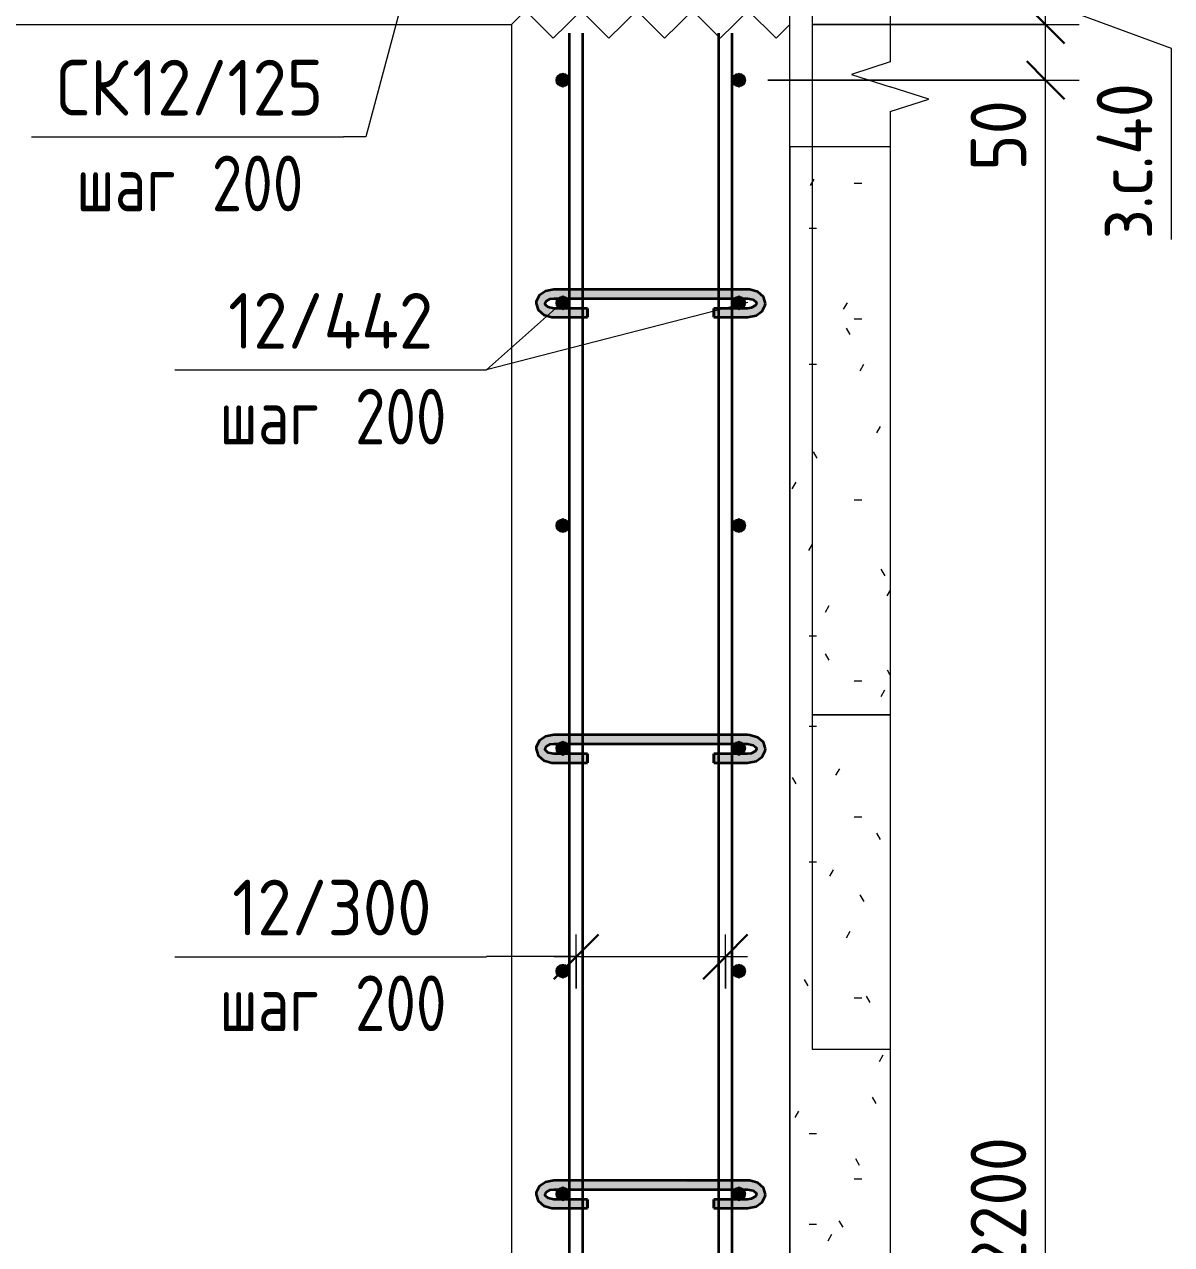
# Model space of a CAD drawing. Header units: millimetres. Extents: x 2384 to 38512, y -3571 to 48684.
# Drawn here: x 29122 to 30152, y -1366 to -270 of the extents above; entities that cross this region are included whole.
import ezdxf

# ---------------------------------------------------------------- set-up
doc = ezdxf.new("R2010")
doc.units = ezdxf.units.MM
for name, color, linetype, lineweight in [('AA_Dim', 7, 'Continuous', 9), ('AA_Dim-20', 7, 'Continuous', 9), ('AA_Oformlenie', 7, 'Continuous', 9), ('AA_Vinoska', 7, 'Continuous', 9), ('AF_Element', 7, 'Continuous', 20), ('AF_Element_Грунт', 253, 'Continuous', 20), ('AF_Perekritie_Опалубка', 253, 'Continuous', 20), ('AF_Stena_Опалубка', 253, 'Continuous', 20), ('KR_Armatura', 7, 'Continuous', 20), ('KR_Armatura_Tonkie', 7, 'Continuous', 20), ('KR_Fundament', 7, 'Continuous', 20)]:
    doc.layers.add(name, color=color, linetype=linetype, lineweight=lineweight)
doc.styles.add('ISOCPEUR_1', font='isocpeur.ttf', dxfattribs={"width": 0.9, "height": 50})
doc.styles.add('ISOCPEUR_2', font='isocpeur.ttf', dxfattribs={"width": 0.8, "height": 50})
doc.dimstyles.new('00_Точн_3_знака__прозр_', dxfattribs={"dimscale": 304.8, "dimtxt": 49.799059, "dimasz": 0.111549, "dimexe": 0.098425, "dimexo": 0.065617, "dimgap": 0.006562, "dimtad": 1, "dimdec": 3, "dimrnd": 0.001, "dimdsep": 46, "dimtxsty": 'ISOCPEUR_1', "dimblk1": 'OBLIQUE', "dimblk2": 'OBLIQUE', "dimsah": 1, "dimcen": 0.09, "dimdle": 0.098425, "dimazin": 0, "dimtfac": 1, "dimtdec": 4, "dimtix": 1, "dimtmove": 1, "dimatfit": 3, "dimfxl": 1, "dimtvp": 1, "dimtolj": 1, "dimtzin": 0, "dimlwd": 18, "dimlwe": 18, "dimarcsym": 2})
doc.dimstyles.new('00_Точн_3_знака__прозр__1', dxfattribs={"dimscale": 304.8, "dimtxt": 49.799059, "dimasz": 0.111549, "dimexe": 0.098425, "dimexo": 0.065617, "dimgap": 0.006562, "dimtad": 1, "dimdec": 3, "dimrnd": 0.001, "dimdsep": 46, "dimtxsty": 'ISOCPEUR_1', "dimblk1": 'OBLIQUE', "dimblk2": 'OBLIQUE', "dimsah": 1, "dimcen": 0.09, "dimdle": 0.098425, "dimazin": 0, "dimtfac": 1, "dimtdec": 4, "dimtix": 1, "dimtmove": 0, "dimatfit": 3, "dimfxl": 1, "dimtvp": 1, "dimtolj": 1, "dimtzin": 0, "dimlwd": 18, "dimlwe": 18, "dimarcsym": 2})
doc.dimstyles.new('10_Раскладка_арматуры_с_засечками', dxfattribs={"dimscale": 304.8, "dimtxt": 0.18, "dimasz": 0.131234, "dimexe": 0.065617, "dimexo": 0, "dimgap": 0, "dimtad": 1, "dimdec": 3, "dimrnd": 0.001, "dimdsep": 46, "dimtxsty": 'ISOCPEUR_2', "dimblk1": 'OBLIQUE', "dimblk2": 'OBLIQUE', "dimsah": 1, "dimcen": 0.09, "dimdle": 0.065617, "dimazin": 0, "dimtfac": 1, "dimtdec": 4, "dimtix": 1, "dimtmove": 0, "dimatfit": 3, "dimfxl": 1, "dimtvp": 1, "dimtolj": 1, "dimtzin": 0, "dimlwd": 18, "dimlwe": 18, "dimarcsym": 2})

# ---------------------------------------------------------------- blocks, each defined once
blk = doc.blocks.new('Школа429_0_КР_РД_ВходнаяГруппа3_rvt-3-Сечение 4')
at = {"layer": 'AF_Perekritie_Опалубка', "color": 114}
for p, q in [((-3670.1, -70), (-3740.1, -70)), ((-3740.1, -70), (-3740.1, -270)), ((-3740.1, -270), (-3670.1, -270))]:
    blk.add_line(p, q, dxfattribs=at)
at = {"layer": 'AF_Stena_Опалубка', "color": 152}
for p, q in [((-3740.1, -270), (-3740.1, -890)), ((-3670.1, -270), (-3740.1, -270)), ((-3740.1, -890), (-3670.1, -890))]:
    blk.add_line(p, q, dxfattribs=at)
at = {"layer": 'KR_Fundament', "color": 34}
for p, q in [((-3670.1, -890), (-3740.1, -890)), ((-3740.1, -890), (-3740.1, -1190)), ((-3740.1, -1190), (-3670.1, -1190))]:
    blk.add_line(p, q, dxfattribs=at)
blk = doc.blocks.new('грунт2 - грунт1-3847967-Сечение 4')
at = {"layer": 'AF_Element', "lineweight": 9}
h = blk.add_hatch(dxfattribs=at)
h.set_pattern_fill('FP_6', color=256, style=0, pattern_type=2)
h.set_pattern_definition([(0, (-6140.194, -250), (162.56, 40.64), [6.706, -115.214, 6.706, -115.214, -650.24]), (0, (-6140.194, -250), (162.56, 40.64), [-243.84, 6.706, -237.134, 6.706, -115.214, -284.48]), (0, (-6140.194, -250), (162.56, 40.64), [-609.6, 6.706, -74.574, 6.706, -196.494]), (120, (-6079.234, -229.68), (-116.47527, 120.4611), [6.706, -115.214, 6.706, -115.214, -650.24]), (120, (-6079.234, -229.68), (-116.47527, 120.4611), [-243.84, 6.706, -237.134, 6.706, -115.214, -284.48]), (120, (-6079.234, -229.68), (-116.47527, 120.4611), [-609.6, 6.706, -74.574, 6.706, -196.494]), (240, (-6058.914, -148.4), (-46.08473, -161.1011), [6.706, -115.214, 6.706, -115.214, -650.24]), (240, (-6058.914, -148.4), (-46.08473, -161.1011), [-243.84, 6.706, -237.134, 6.706, -115.214, -284.48]), (240, (-6058.914, -148.4), (-46.08473, -161.1011), [-609.6, 6.706, -74.574, 6.706, -196.494])])
h.paths.add_polyline_path([(-4191.5, -3090), (-4191.5, -3073.9), (-4169.5, -3073.9), (-4169.5, -3090), (-4158.2, -3055.3), (-4147, -3090), (-3670.1, -3090), (-3670.1, -2190.7), (-3686.1, -2190.7), (-3686.1, -2168.7), (-3670.1, -2168.7), (-3704.7, -2157.4), (-3670.1, -2146.2), (-3670.1, -379.8), (-3760.1, -379.8), (-3760.1, -2970), (-5510.1, -2970), (-5510.1, -3090), (-5190.3, -3090), (-5190.3, -3073.9), (-5168.3, -3073.9), (-5168.3, -3090), (-5157.1, -3055.3), (-5145.8, -3090), (-4391.8, -3090)])
at = {"layer": 'AF_Element'}
for p, q in [((-3670.1, -379.8), (-3760.1, -379.8)), ((-3760.1, -379.8), (-3760.1, -2970))]:
    blk.add_line(p, q, dxfattribs=at)
blk = doc.blocks.new('261_Шпилька массив _НесАрм_РабПлоск_ - 8 А240-3923484-Сечение 4')
at = {"layer": 'KR_Armatura_Tonkie', "lineweight": 35}
for points in [[(-3972.1, -533), (-3972.1, -526.2), (-3976.1, -525.4), (-3979, -523.3), (-3980, -520.6), (-3979.3, -518.6), (-3972.1, -515.9), (-3972.1, -509.2), (-3978.3, -510.1), (-3983.4, -512.5), (-3986.8, -516.2), (-3988.1, -520.5), (-3986.8, -524.8), (-3984.5, -528.4), (-3979.6, -531.5), (-3974.6, -532.5)], [(-3909.3, -509.2), (-3798.1, -509.2), (-3798.1, -508), (-3972.1, -508.1), (-3972.1, -509.2), (-3943.8, -509.2)], [(-3798.1, -516), (-3798.1, -509.2), (-3972.1, -509.2), (-3972.1, -516), (-3805.9, -516)], [(-3798.1, -533), (-3791.9, -532), (-3788.7, -530.3), (-3786.1, -528.1), (-3783.3, -524.8), (-3782.1, -520.5), (-3783.3, -516.2), (-3786.7, -512.5), (-3792.2, -510), (-3798.1, -509.2), (-3798.1, -516), (-3791.9, -517.4), (-3790.5, -519.2), (-3790.1, -520.5), (-3791.1, -523.3), (-3794.1, -525.4), (-3798.1, -526.2), (-3798.1, -532.8)], [(-3958.1, -526.2), (-3941.8, -526.2), (-3941.8, -525), (-3972.1, -525.1), (-3972.1, -526.2), (-3961, -526.2)], [(-3805.9, -526.2), (-3798.1, -526.2), (-3798.1, -525), (-3828.4, -525.1), (-3828.4, -526.2), (-3812.1, -526.2)], [(-3946.1, -533), (-3941.8, -532.8), (-3941.8, -526.2), (-3972.1, -526.2), (-3972.1, -533), (-3958.1, -533)], [(-3805.9, -533), (-3798.1, -532.8), (-3798.1, -526.2), (-3828.4, -526.2), (-3828.4, -533), (-3812.1, -533)], [(-3972.1, -933), (-3972.1, -926.2), (-3976.1, -925.4), (-3979, -923.3), (-3980, -920.6), (-3979.3, -918.6), (-3972.1, -915.9), (-3972.1, -909.2), (-3978.3, -910.1), (-3983.4, -912.5), (-3986.8, -916.2), (-3988.1, -920.5), (-3986.8, -924.8), (-3984.5, -928.4), (-3979.6, -931.5), (-3974.6, -932.5)], [(-3909.3, -909.2), (-3798.1, -909.2), (-3798.1, -908), (-3972.1, -908.1), (-3972.1, -909.2), (-3943.8, -909.2)], [(-3798.1, -916), (-3798.1, -909.2), (-3972.1, -909.2), (-3972.1, -916), (-3805.9, -916)], [(-3798.1, -933), (-3791.5, -931.8), (-3788.7, -930.3), (-3786.1, -928.1), (-3783.3, -924.8), (-3782.1, -920.5), (-3783.3, -916.2), (-3786.7, -912.5), (-3792.2, -910), (-3798.1, -909.2), (-3798.1, -916), (-3791.9, -917.4), (-3790.6, -919), (-3790.1, -920.5), (-3791.1, -923.3), (-3794.1, -925.4), (-3798.1, -926.2), (-3798.1, -932.8)], [(-3958.1, -926.2), (-3941.8, -926.2), (-3941.8, -925), (-3972.1, -925.1), (-3972.1, -926.2), (-3961, -926.2)], [(-3943.8, -933), (-3941.8, -932.8), (-3941.8, -926.2), (-3972.1, -926.2), (-3972.1, -933), (-3946.1, -933)], [(-3805.9, -926.2), (-3798.1, -926.2), (-3798.1, -925), (-3828.4, -925.1), (-3828.4, -926.2), (-3812.1, -926.2)], [(-3812.1, -933), (-3798.1, -932.8), (-3798.1, -926.2), (-3828.4, -926.2), (-3828.4, -933), (-3824.1, -933)], [(-3972.1, -1333), (-3972.1, -1326.2), (-3976.1, -1325.4), (-3979, -1323.3), (-3980, -1320.6), (-3979.3, -1318.6), (-3972.1, -1315.9), (-3972.1, -1309.2), (-3978.3, -1310.1), (-3983.4, -1312.5), (-3986.8, -1316.2), (-3988.1, -1320.5), (-3986.8, -1324.8), (-3984.5, -1328.4), (-3979.6, -1331.5), (-3974.6, -1332.5)], [(-3909.3, -1309.2), (-3798.1, -1309.2), (-3798.1, -1308), (-3972.1, -1308.1), (-3972.1, -1309.2), (-3943.8, -1309.2)], [(-3909.3, -1316), (-3798.1, -1315.9), (-3798.1, -1309.2), (-3972.1, -1309.3), (-3972.1, -1316), (-3943.8, -1316)], [(-3798.1, -1333), (-3791.9, -1332), (-3788.7, -1330.3), (-3786.1, -1328.1), (-3783.2, -1324.4), (-3782.1, -1320.5), (-3783.3, -1316.2), (-3786.7, -1312.5), (-3792.2, -1310), (-3798.1, -1309.3), (-3798.1, -1316), (-3791.9, -1317.4), (-3790.5, -1319.2), (-3790.1, -1320.5), (-3791.1, -1323.3), (-3794.1, -1325.4), (-3798.1, -1326.2), (-3798.1, -1332.8)], [(-3958.1, -1326.2), (-3941.8, -1326.2), (-3941.8, -1325), (-3972.1, -1325.1), (-3972.1, -1326.2), (-3968.3, -1326.2)], [(-3805.9, -1326.2), (-3798.1, -1326.2), (-3798.1, -1325), (-3828.4, -1325.1), (-3828.4, -1326.2), (-3812.1, -1326.2)], [(-3972.1, -1333), (-3941.8, -1332.8), (-3941.8, -1326.2), (-3972.1, -1326.2), (-3972.1, -1332.8)], [(-3805.9, -1333), (-3798.1, -1332.8), (-3798.1, -1326.2), (-3828.4, -1326.2), (-3828.4, -1333), (-3812.1, -1333)]]:
    blk.add_hatch(color=256, dxfattribs=at).paths.add_polyline_path(points)
h = blk.add_hatch(color=256, dxfattribs=at)
h.paths.add_polyline_path([(-3972.1, -526.2), (-3972.1, -525), (-3977.9, -523.6), (-3979.3, -522.5), (-3979, -523.3), (-3976.1, -525.4), (-3975.4, -525.5)])
h.paths.add_polyline_path([(-3986.8, -516.2), (-3983.4, -512.5), (-3978.2, -510), (-3972.1, -509.2), (-3972.1, -508), (-3979.6, -509.5), (-3984.5, -512.6)])
h = blk.add_hatch(color=256, dxfattribs=at)
h.paths.add_polyline_path([(-3798.1, -526.2), (-3794.1, -525.4), (-3791.1, -523.3), (-3790.8, -522.2), (-3791.9, -523.5), (-3798.1, -525.1), (-3798.1, -525.5)])
h.paths.add_polyline_path([(-3783.3, -516.2), (-3786.1, -512.8), (-3789.4, -510.2), (-3792, -509), (-3798.1, -508.1), (-3798.1, -509.2), (-3791.9, -510), (-3786.7, -512.5)])
h = blk.add_hatch(color=256, dxfattribs=at)
h.paths.add_polyline_path([(-3972.1, -926.2), (-3972.1, -925), (-3978.2, -923.3), (-3979.3, -922.5), (-3979, -923.3), (-3976.1, -925.4), (-3975.4, -925.5)])
h.paths.add_polyline_path([(-3986.8, -916.2), (-3983.4, -912.5), (-3977.7, -910), (-3972.1, -909.2), (-3972.1, -908), (-3979.6, -909.5), (-3984.5, -912.6)])
h = blk.add_hatch(color=256, dxfattribs=at)
h.paths.add_polyline_path([(-3798.1, -926.2), (-3794.1, -925.4), (-3791.1, -923.3), (-3790.8, -922.2), (-3791.9, -923.5), (-3798.1, -925.1), (-3798.1, -925.5)])
h.paths.add_polyline_path([(-3783.3, -916.2), (-3786.1, -912.8), (-3789.4, -910.2), (-3792, -909), (-3798.1, -908.1), (-3798.1, -909.2), (-3791.9, -910), (-3786.7, -912.5)])
h = blk.add_hatch(color=256, dxfattribs=at)
h.paths.add_polyline_path([(-3972.1, -1326.2), (-3972.1, -1325), (-3977.9, -1323.6), (-3979.3, -1322.5), (-3979, -1323.3), (-3976.1, -1325.4), (-3975.4, -1325.5)])
h.paths.add_polyline_path([(-3986.8, -1316.2), (-3983.4, -1312.5), (-3978.2, -1310), (-3972.1, -1309.2), (-3972.1, -1308), (-3979.6, -1309.5), (-3984.5, -1312.6)])
h = blk.add_hatch(color=256, dxfattribs=at)
h.paths.add_polyline_path([(-3798.1, -1326.2), (-3794.1, -1325.4), (-3791.1, -1323.3), (-3790.8, -1322.2), (-3791.9, -1323.5), (-3798.1, -1325.1), (-3798.1, -1325.5)])
h.paths.add_polyline_path([(-3783.3, -1316.2), (-3786.1, -1312.8), (-3789.4, -1310.2), (-3792, -1309), (-3798.1, -1308.1), (-3798.1, -1309.2), (-3791.9, -1310), (-3786.7, -1312.5)])
for p, q in [((-3958.1, -508), (-3972.1, -508)), ((-3946.1, -508), (-3958.1, -508)), ((-3824.1, -508), (-3946.1, -508)), ((-3812.1, -508), (-3824.1, -508)), ((-3798.1, -508), (-3812.1, -508)), ((-3972.1, -516), (-3958.1, -516)), ((-3958.1, -525), (-3972.1, -525)), ((-3958.1, -516), (-3946.1, -516)), ((-3946.1, -525), (-3958.1, -525)), ((-3946.1, -516), (-3824.1, -516)), ((-3941.8, -525), (-3946.1, -525)), ((-3941.8, -525), (-3941.8, -526.2)), ((-3941.8, -531.8), (-3941.8, -525.1)), ((-3824.1, -525), (-3828.4, -525)), ((-3828.4, -526.2), (-3828.4, -525)), ((-3828.4, -525.1), (-3828.4, -531.8)), ((-3824.1, -516), (-3812.1, -516)), ((-3812.1, -525), (-3824.1, -525)), ((-3812.1, -516), (-3798.1, -516)), ((-3798.1, -525), (-3812.1, -525)), ((-3972.1, -533), (-3958.1, -533)), ((-3958.1, -533), (-3946.1, -533)), ((-3946.1, -533), (-3941.8, -533)), ((-3941.8, -526.2), (-3941.8, -533)), ((-3941.8, -532.8), (-3941.8, -531.8)), ((-3828.4, -533), (-3828.4, -526.2)), ((-3828.4, -531.8), (-3828.4, -532.8)), ((-3828.4, -533), (-3824.1, -533)), ((-3824.1, -533), (-3812.1, -533)), ((-3812.1, -533), (-3798.1, -533)), ((-3958.1, -908), (-3972.1, -908)), ((-3946.1, -908), (-3958.1, -908)), ((-3824.1, -908), (-3946.1, -908)), ((-3812.1, -908), (-3824.1, -908)), ((-3798.1, -908), (-3812.1, -908)), ((-3972.1, -916), (-3958.1, -916)), ((-3958.1, -916), (-3946.1, -916)), ((-3946.1, -916), (-3824.1, -916)), ((-3824.1, -916), (-3812.1, -916)), ((-3812.1, -916), (-3798.1, -916)), ((-3958.1, -925), (-3972.1, -925)), ((-3946.1, -925), (-3958.1, -925)), ((-3941.8, -925), (-3946.1, -925)), ((-3941.8, -925), (-3941.8, -926.2)), ((-3941.8, -931.8), (-3941.8, -925.1)), ((-3941.8, -926.2), (-3941.8, -933)), ((-3824.1, -925), (-3828.4, -925)), ((-3828.4, -926.2), (-3828.4, -925)), ((-3828.4, -925.1), (-3828.4, -931.7)), ((-3828.4, -933), (-3828.4, -926.2)), ((-3812.1, -925), (-3824.1, -925)), ((-3798.1, -925), (-3812.1, -925)), ((-3972.1, -933), (-3958.1, -933)), ((-3958.1, -933), (-3946.1, -933)), ((-3946.1, -933), (-3941.8, -933)), ((-3941.8, -932.8), (-3941.8, -931.8)), ((-3828.4, -931.8), (-3828.4, -932.8)), ((-3828.4, -933), (-3824.1, -933)), ((-3824.1, -933), (-3812.1, -933)), ((-3812.1, -933), (-3798.1, -933)), ((-3958.1, -1308), (-3972.1, -1308)), ((-3946.1, -1308), (-3958.1, -1308)), ((-3824.1, -1308), (-3946.1, -1308)), ((-3812.1, -1308), (-3824.1, -1308)), ((-3798.1, -1308), (-3812.1, -1308)), ((-3972.1, -1316), (-3958.1, -1316)), ((-3958.1, -1325), (-3972.1, -1325)), ((-3958.1, -1316), (-3946.1, -1316)), ((-3946.1, -1325), (-3958.1, -1325)), ((-3946.1, -1316), (-3824.1, -1316)), ((-3941.8, -1325), (-3946.1, -1325)), ((-3941.8, -1325), (-3941.8, -1326.2)), ((-3941.8, -1331.8), (-3941.8, -1325.1)), ((-3824.1, -1325), (-3828.4, -1325)), ((-3828.4, -1326.2), (-3828.4, -1325)), ((-3828.4, -1325.1), (-3828.4, -1331.8)), ((-3824.1, -1316), (-3812.1, -1316)), ((-3812.1, -1325), (-3824.1, -1325)), ((-3812.1, -1316), (-3798.1, -1316)), ((-3798.1, -1325), (-3812.1, -1325)), ((-3972.1, -1333), (-3958.1, -1333)), ((-3958.1, -1333), (-3946.1, -1333)), ((-3946.1, -1333), (-3941.8, -1333)), ((-3941.8, -1326.2), (-3941.8, -1333)), ((-3941.8, -1332.8), (-3941.8, -1331.8)), ((-3828.4, -1333), (-3828.4, -1326.2)), ((-3828.4, -1331.8), (-3828.4, -1332.8)), ((-3828.4, -1333), (-3824.1, -1333)), ((-3824.1, -1333), (-3812.1, -1333)), ((-3812.1, -1333), (-3798.1, -1333))]:
    blk.add_line(p, q, dxfattribs=at)
at = {"layer": 'KR_Armatura_Tonkie', "lineweight": 35, "flags": 128}
for points in [[(-3972.1, -508), (-3979.6, -509.5), (-3985.3, -513.4), (-3987.9, -518.9), (-3988.1, -520.5)], [(-3782.1, -520.5), (-3783.9, -514.6), (-3788.9, -510.2), (-3796.2, -508.1), (-3798.1, -508)], [(-3988.1, -520.5), (-3986.2, -526.4), (-3981.2, -530.8), (-3973.9, -532.9), (-3972.1, -533)], [(-3980.1, -520.5), (-3979.1, -518.5), (-3975.3, -516.4), (-3972.1, -516)], [(-3972.1, -525), (-3977.1, -523.9), (-3979.7, -521.7), (-3980.1, -520.5)], [(-3798.1, -516), (-3793, -517.1), (-3790.4, -519.3), (-3790.1, -520.5)], [(-3798.1, -533), (-3790.5, -531.5), (-3784.9, -527.6), (-3782.2, -522.1), (-3782.1, -520.5)], [(-3790.1, -520.5), (-3791, -522.5), (-3794.8, -524.5), (-3798.1, -525)], [(-3972.1, -908), (-3979.6, -909.5), (-3985.3, -913.4), (-3987.9, -918.9), (-3988.1, -920.5)], [(-3782.1, -920.5), (-3783.9, -914.6), (-3788.9, -910.2), (-3796.2, -908.1), (-3798.1, -908)], [(-3980.1, -920.5), (-3979.1, -918.5), (-3975.3, -916.4), (-3972.1, -916)], [(-3798.1, -916), (-3793, -917.1), (-3790.4, -919.3), (-3790.1, -920.5)], [(-3988.1, -920.5), (-3986.2, -926.4), (-3981.2, -930.8), (-3973.9, -932.9), (-3972.1, -933)], [(-3972.1, -925), (-3977.1, -923.9), (-3979.7, -921.7), (-3980.1, -920.5)], [(-3798.1, -933), (-3790.5, -931.5), (-3784.9, -927.6), (-3782.2, -922.1), (-3782.1, -920.5)], [(-3790.1, -920.5), (-3791, -922.5), (-3794.8, -924.5), (-3798.1, -925)], [(-3972.1, -1308), (-3979.6, -1309.5), (-3985.3, -1313.4), (-3987.9, -1318.9), (-3988.1, -1320.5)], [(-3782.1, -1320.5), (-3783.9, -1314.6), (-3788.9, -1310.2), (-3796.2, -1308.1), (-3798.1, -1308)], [(-3988.1, -1320.5), (-3986.2, -1326.4), (-3981.2, -1330.8), (-3973.9, -1332.9), (-3972.1, -1333)], [(-3980.1, -1320.5), (-3979.1, -1318.5), (-3975.3, -1316.4), (-3972.1, -1316)], [(-3972.1, -1325), (-3977.1, -1323.9), (-3979.7, -1321.7), (-3980.1, -1320.5)], [(-3798.1, -1316), (-3793, -1317.1), (-3790.4, -1319.3), (-3790.1, -1320.5)], [(-3798.1, -1333), (-3790.5, -1331.5), (-3784.9, -1327.6), (-3782.2, -1322.1), (-3782.1, -1320.5)], [(-3790.1, -1320.5), (-3791, -1322.5), (-3794.8, -1324.5), (-3798.1, -1325)]]:
    blk.add_lwpolyline(points, dxfattribs=at)
blk = doc.blocks.new('011_Прямоугольник обрыва _ЭлУзла_ - 011_Прямоугольник обрыва _ЭлУзла_-3911178-Сечение 4')
at = {"layer": 'AA_Oformlenie'}
for p, q in [((-3670.1, 595.2), (-3670.1, -303.6)), ((-3670.1, -348.1), (-3670.1, -2146.2))]:
    blk.add_line(p, q, dxfattribs=at)
blk = doc.blocks.new('Последовательность узлов - 3мм масшт20 маскировка-904226-Сечение 4')
at = {"layer": 'AA_Oformlenie'}
for p, q in [((-4010.1, -2570), (-3997.6, -2557.5)), ((-3972.6, -2582.5), (-3997.6, -2557.5)), ((-3960.1, -2570), (-3947.6, -2557.5)), ((-3922.6, -2582.5), (-3947.6, -2557.5)), ((-3910.1, -2570), (-3897.6, -2557.5)), ((-3872.6, -2582.5), (-3897.6, -2557.5)), ((-3860.1, -2570), (-3847.6, -2557.5)), ((-3822.6, -2582.5), (-3847.6, -2557.5)), ((-3810.1, -2570), (-3797.6, -2557.5)), ((-3772.6, -2582.5), (-3797.6, -2557.5)), ((-3960.1, -2570), (-3972.6, -2582.5)), ((-3910.1, -2570), (-3922.6, -2582.5)), ((-3860.1, -2570), (-3872.6, -2582.5)), ((-3810.1, -2570), (-3822.6, -2582.5)), ((-3760.1, -2570), (-3772.6, -2582.5))]:
    blk.add_line(p, q, dxfattribs=at)
blk = doc.blocks.new('DIMBLOCK175-Сечение 4')
at = {"layer": 'AA_Dim-20', "lineweight": 30}
for p, q in [((30038.8, -320), (30021.8, -303)), ((30038.8, -320), (30055.8, -337)), ((30038.8, -2520), (30021.8, -2503)), ((30038.8, -2520), (30055.8, -2537))]:
    blk.add_line(p, q, dxfattribs=at)
at = {"layer": 'AA_Dim-20', "lineweight": 18}
for p, q in [((29789.2, -320), (30068.8, -320)), ((30038.8, -320), (29789.2, -320)), ((30038.8, -2520), (30038.8, -320)), ((29789.2, -2520), (30068.8, -2520)), ((30038.8, -2520), (29789.2, -2520))]:
    blk.add_line(p, q, dxfattribs=at)
at = {"layer": 'AA_Dim-20', "color": 0, "lineweight": 18, "insert": (29971.4, -1585.2), "char_height": 50, "width": 396.477, "attachment_point": 1, "rotation": 90, "line_spacing_factor": 1.149209, "style": 'ISOCPEUR_1'}
blk.add_mtext('200х11=2200', dxfattribs=at)
blk = doc.blocks.new('_Oblique')
at = {"color": 0, "linetype": 'ByBlock', "lineweight": -2}
blk.add_line((-0.5, -0.5), (0.5, 0.5), dxfattribs=at)
blk = doc.blocks.new('DIMBLOCK176-Сечение 4')
at = {"layer": 'AA_Dim-20', "lineweight": 30}
for p, q in [((30038.8, -270), (30021.8, -253)), ((30038.8, -270), (30055.8, -287)), ((30038.8, -320), (30021.8, -303)), ((30038.8, -320), (30055.8, -337))]:
    blk.add_line(p, q, dxfattribs=at)
at = {"layer": 'AA_Dim-20', "lineweight": 18}
for p, q in [((29839.2, -270), (30068.8, -270)), ((30038.8, -270), (29839.2, -270)), ((30038.8, -320), (30038.8, -270)), ((30038.8, -318.3), (30038.8, -295)), ((29789.2, -320), (30068.8, -320)), ((30038.8, -320), (29789.2, -320)), ((30038.8, -401.5), (30038.8, -318.3))]:
    blk.add_line(p, q, dxfattribs=at)
at = {"layer": 'AA_Dim-20', "color": 0, "lineweight": 18, "insert": (29971.4, -401.5), "char_height": 50, "width": 75.848, "attachment_point": 1, "rotation": 90, "line_spacing_factor": 1.149209, "style": 'ISOCPEUR_1'}
blk.add_mtext('50', dxfattribs=at)
blk = doc.blocks.new('DIMBLOCK177-Сечение 4')
at = {"layer": 'AA_Dim-20', "lineweight": 30}
for p, q in [((30038.8, -230), (30021.8, -213)), ((30038.8, -230), (30055.8, -247)), ((30038.8, -270), (30021.8, -253)), ((30038.8, -270), (30055.8, -287))]:
    blk.add_line(p, q, dxfattribs=at)
at = {"layer": 'AA_Dim-20', "lineweight": 18}
for p, q in [((29535.2, -230), (30068.8, -230)), ((30038.8, -230), (29535.2, -230)), ((30038.8, -270), (30038.8, -230)), ((30151.9, -291.7), (30038.8, -250)), ((29839.2, -270), (30068.8, -270)), ((30038.8, -270), (29839.2, -270)), ((30151.9, -463), (30151.9, -291.7))]:
    blk.add_line(p, q, dxfattribs=at)
at = {"layer": 'AA_Dim-20', "color": 0, "lineweight": 18, "insert": (30084.6, -463), "char_height": 50, "width": 181.575, "attachment_point": 1, "rotation": 90, "line_spacing_factor": 1.149209, "style": 'ISOCPEUR_1'}
blk.add_mtext('з.с.40', dxfattribs=at)
blk = doc.blocks.new('DIMBLOCK189-Сечение 4')
at = {"layer": 'AA_Dim-20', "lineweight": 30}
for p, q in [((29617.2, -1107.2), (29637.2, -1087.2)), ((29751.2, -1107.2), (29771.2, -1087.2)), ((29617.2, -1107.2), (29597.2, -1127.2)), ((29751.2, -1107.2), (29731.2, -1127.2))]:
    blk.add_line(p, q, dxfattribs=at)
at = {"layer": 'AA_Dim-20', "lineweight": 18}
for p, q in [((29617.2, -1135.5), (29617.2, -1087.2)), ((29751.2, -1135.5), (29751.2, -1087.2)), ((29771.2, -1107.2), (29597.2, -1107.2)), ((29617.2, -1107.2), (29617.2, -1135.5)), ((29751.2, -1107.2), (29751.2, -1135.5))]:
    blk.add_line(p, q, dxfattribs=at)
blk = doc.blocks.new('042_М_Арматуры - Диам длина поз _ Комментарий-2260297-Сечение 4')
at = {"layer": 'AA_Vinoska'}
blk.add_line((-4332.8, -2194), (-4052.8, -2194), dxfattribs=at)

msp = doc.modelspace()

# ---------------------------------------------------------------- hatches: boundary and pattern name
at = {"layer": 'KR_Armatura'}
h = msp.add_hatch(color=256, dxfattribs=at)
edge = h.paths.add_edge_path()
edge.add_arc((29605.1945, -320), 6, 0, 360)
for points in [[(29605.1945, -326), (29610.3907, -323), (29610.3907, -317), (29605.1945, -314), (29599.9984, -317), (29599.9984, -323)], [(29763.1945, -326), (29768.3907, -323), (29768.3907, -317), (29763.1945, -314), (29757.9984, -317), (29757.9984, -323)], [(29605.1945, -526), (29610.3907, -523), (29610.3907, -517), (29605.1945, -514), (29599.9984, -517), (29599.9984, -523), (29601.4568, -523.842)], [(29763.1945, -526), (29768.3907, -523), (29768.3907, -517), (29763.1945, -514), (29757.9984, -517), (29757.9984, -523)], [(29605.1945, -726), (29610.3907, -723), (29610.3907, -717), (29605.1945, -714), (29599.9984, -717), (29599.9984, -723)], [(29763.1945, -726), (29768.3907, -723), (29768.3907, -717), (29763.1945, -714), (29757.9984, -717), (29757.9984, -723)], [(29605.1945, -926), (29610.3907, -923), (29610.3907, -917), (29605.1945, -914), (29599.9984, -917), (29599.9984, -923)], [(29763.1945, -926), (29768.3907, -923), (29768.3907, -917), (29763.1945, -914), (29757.9984, -917), (29757.9984, -923)], [(29605.1945, -1126), (29610.3907, -1123), (29610.3907, -1117), (29605.1945, -1114), (29599.9984, -1117), (29599.9984, -1123)], [(29763.1945, -1126), (29768.3907, -1123), (29768.3907, -1117), (29763.1945, -1114), (29757.9984, -1117), (29757.9984, -1123)], [(29605.1945, -1326), (29610.3907, -1323), (29610.3907, -1317), (29605.1945, -1314), (29599.9984, -1317), (29599.9984, -1323), (29602.4032, -1324.3885)], [(29763.1945, -1326), (29768.3907, -1323), (29768.3907, -1317), (29763.1945, -1314), (29757.9984, -1317), (29757.9984, -1323), (29760.4032, -1324.3885)]]:
    msp.add_hatch(color=256, dxfattribs=at).paths.add_polyline_path(points)
h = msp.add_hatch(color=256, dxfattribs=at)
edge = h.paths.add_edge_path()
edge.add_arc((29763.1945, -320), 6, 0, 360)
h = msp.add_hatch(color=256, dxfattribs=at)
edge = h.paths.add_edge_path()
edge.add_arc((29605.1945, -520), 6, 0, 360)
h = msp.add_hatch(color=256, dxfattribs=at)
edge = h.paths.add_edge_path()
edge.add_arc((29763.1945, -520), 6, 0, 360)
h = msp.add_hatch(color=256, dxfattribs=at)
edge = h.paths.add_edge_path()
edge.add_arc((29605.1945, -720), 6, 0, 360)
h = msp.add_hatch(color=256, dxfattribs=at)
edge = h.paths.add_edge_path()
edge.add_arc((29763.1945, -720), 6, 0, 360)
h = msp.add_hatch(color=256, dxfattribs=at)
edge = h.paths.add_edge_path()
edge.add_arc((29605.1945, -920), 6, 0, 360)
h = msp.add_hatch(color=256, dxfattribs=at)
edge = h.paths.add_edge_path()
edge.add_arc((29763.1945, -920), 6, 0, 360)
h = msp.add_hatch(color=256, dxfattribs=at)
edge = h.paths.add_edge_path()
edge.add_arc((29605.1945, -1120), 6, 0, 360)
h = msp.add_hatch(color=256, dxfattribs=at)
edge = h.paths.add_edge_path()
edge.add_arc((29763.1945, -1120), 6, 0, 360)
h = msp.add_hatch(color=256, dxfattribs=at)
edge = h.paths.add_edge_path()
edge.add_arc((29605.1945, -1320), 6, 0, 360)
h = msp.add_hatch(color=256, dxfattribs=at)
edge = h.paths.add_edge_path()
edge.add_arc((29763.1945, -1320), 6, 0, 360)

# ---------------------------------------------------------------- linework, layer by layer
at = {"layer": 'AA_Vinoska'}
for p, q in [((29472.1381, -206.7841), (29428.2815, -370.8814)), ((29899.1945, -303.6068), (29864.5345, -314.8686)), ((29864.5345, -314.8686), (29899.1945, -326.1303)), ((29933.8355, -337.1303), (29899.1945, -326.1303)), ((29899.1945, -348.1303), (29933.8355, -337.1303)), ((29428.2815, -370.8814), (29408.2327, -370.8814)), ((29771.3777, -519.7384), (29536.7755, -580.2605)), ((29601.3393, -522.6204), (29536.7755, -580.2605)), ((29617.8641, -1107.0276), (29536.7755, -1107.0276))]:
    msp.add_line(p, q, dxfattribs=at)
at = {"layer": 'AF_Perekritie_Опалубка'}
for p, q in [((29809.1945, -270), (29809.1945, -70)), ((28259.1948, -270), (29559.1945, -270))]:
    msp.add_line(p, q, dxfattribs=at)
at = {"layer": 'AF_Stena_Опалубка'}
for p, q in [((29559.1945, -270), (29559.1945, -2570)), ((29809.1945, -2570), (29809.1945, -270))]:
    msp.add_line(p, q, dxfattribs=at)
at = {"layer": 'KR_Armatura'}
for p, q in [((29605.1945, -314), (29599.9984, -317)), ((29599.9984, -317), (29599.9984, -323)), ((29610.3907, -317), (29605.1945, -314)), ((29610.3907, -323), (29610.3907, -317)), ((29763.1945, -314), (29757.9984, -317)), ((29757.9984, -317), (29757.9984, -323)), ((29768.3907, -317), (29763.1945, -314)), ((29768.3907, -323), (29768.3907, -317)), ((29599.9984, -323), (29605.1945, -326)), ((29605.1945, -326), (29610.3907, -323)), ((29757.9984, -323), (29763.1945, -326)), ((29763.1945, -326), (29768.3907, -323)), ((29605.1945, -514), (29599.9984, -517)), ((29610.3907, -517), (29605.1945, -514)), ((29763.1945, -514), (29757.9984, -517)), ((29768.3907, -517), (29763.1945, -514)), ((29599.9984, -517), (29599.9984, -523)), ((29599.9984, -523), (29601.4568, -523.842)), ((29601.4568, -523.842), (29605.1945, -526)), ((29605.1945, -526), (29610.3907, -523)), ((29610.3907, -523), (29610.3907, -517)), ((29757.9984, -517), (29757.9984, -523)), ((29757.9984, -523), (29763.1945, -526)), ((29763.1945, -526), (29768.3907, -523)), ((29768.3907, -523), (29768.3907, -517)), ((29605.1945, -714), (29599.9984, -717)), ((29599.9984, -717), (29599.9984, -723)), ((29599.9984, -723), (29605.1945, -726)), ((29610.3907, -717), (29605.1945, -714)), ((29605.1945, -726), (29610.3907, -723)), ((29610.3907, -723), (29610.3907, -717)), ((29763.1945, -714), (29757.9984, -717)), ((29757.9984, -717), (29757.9984, -723)), ((29757.9984, -723), (29763.1945, -726)), ((29768.3907, -717), (29763.1945, -714)), ((29763.1945, -726), (29768.3907, -723)), ((29768.3907, -723), (29768.3907, -717)), ((29605.1945, -914), (29599.9984, -917)), ((29599.9984, -917), (29599.9984, -923)), ((29610.3907, -917), (29605.1945, -914)), ((29610.3907, -923), (29610.3907, -917)), ((29763.1945, -914), (29757.9984, -917)), ((29757.9984, -917), (29757.9984, -923)), ((29768.3907, -917), (29763.1945, -914)), ((29768.3907, -923), (29768.3907, -917)), ((29599.9984, -923), (29605.1945, -926)), ((29605.1945, -926), (29610.3907, -923)), ((29757.9984, -923), (29763.1945, -926)), ((29763.1945, -926), (29768.3907, -923)), ((29605.1945, -1114), (29599.9984, -1117)), ((29599.9984, -1117), (29599.9984, -1123)), ((29610.3907, -1117), (29605.1945, -1114)), ((29610.3907, -1123), (29610.3907, -1117)), ((29763.1945, -1114), (29757.9984, -1117)), ((29757.9984, -1117), (29757.9984, -1123)), ((29768.3907, -1117), (29763.1945, -1114)), ((29768.3907, -1123), (29768.3907, -1117)), ((29599.9984, -1123), (29605.1945, -1126)), ((29605.1945, -1126), (29610.3907, -1123)), ((29757.9984, -1123), (29763.1945, -1126)), ((29763.1945, -1126), (29768.3907, -1123)), ((29605.1945, -1314), (29599.9984, -1317)), ((29610.3907, -1317), (29605.1945, -1314)), ((29763.1945, -1314), (29757.9984, -1317)), ((29768.3907, -1317), (29763.1945, -1314)), ((29599.9984, -1317), (29599.9984, -1323)), ((29599.9984, -1323), (29602.4032, -1324.3885)), ((29602.4032, -1324.3885), (29605.1945, -1326)), ((29605.1945, -1326), (29610.3907, -1323)), ((29610.3907, -1323), (29610.3907, -1317)), ((29757.9984, -1317), (29757.9984, -1323)), ((29757.9984, -1323), (29760.4032, -1324.3885)), ((29760.4032, -1324.3885), (29763.1945, -1326)), ((29763.1945, -1326), (29768.3907, -1323)), ((29768.3907, -1323), (29768.3907, -1317))]:
    msp.add_line(p, q, dxfattribs=at)
for centre in [(29605.1945, -320), (29763.1945, -320), (29605.1945, -520), (29763.1945, -520), (29605.1945, -720), (29763.1945, -720), (29605.1945, -920), (29763.1945, -920), (29605.1945, -1120), (29763.1945, -1120), (29605.1945, -1320), (29763.1945, -1320)]:
    msp.add_circle(centre, 6, dxfattribs=at)
at = {"layer": 'KR_Armatura_Tonkie', "lineweight": 35}
for p, q in [((29611.1945, -2562), (29611.1945, -278)), ((29623.1945, -2562), (29623.1945, -278)), ((29745.1945, -2562), (29745.1945, -278)), ((29757.1945, -2562), (29757.1945, -278))]:
    msp.add_line(p, q, dxfattribs=at)

# ---------------------------------------------------------------- block references
at = {"color": 10, "lineweight": 5}
msp.add_blockref('Школа429_0_КР_РД_ВходнаяГруппа3_rvt-3-Сечение 4', (33569.2564, 0), dxfattribs=at)
at = {"layer": 'AA_Oformlenie'}
for name, p in [('011_Прямоугольник обрыва _ЭлУзла_ - 011_Прямоугольник обрыва _ЭлУзла_-3911178-Сечение 4', (33569.2564, 0)), ('Последовательность узлов - 3мм масшт20 маскировка-904226-Сечение 4', (33569.2564, 2300))]:
    msp.add_blockref(name, p, dxfattribs=at)
at = {"layer": 'AA_Vinoska'}
for p in [(33461.0021, 1823.0757), (33589.5449, 1613.6966), (33589.5449, 1613.6966), (33589.5449, 1086.9295)]:
    msp.add_blockref('042_М_Арматуры - Диам длина поз _ Комментарий-2260297-Сечение 4', p, dxfattribs=at)
at = {"layer": 'AF_Element_Грунт'}
msp.add_blockref('грунт2 - грунт1-3847967-Сечение 4', (33569.2564, 0), dxfattribs=at)
at = {"layer": 'KR_Armatura_Tonkie', "lineweight": 35}
msp.add_blockref('261_Шпилька массив _НесАрм_РабПлоск_ - 8 А240-3923484-Сечение 4', (33569.2564, 0), dxfattribs=at)

# ---------------------------------------------------------------- texts
at = {"layer": 'AA_Vinoska', "char_height": 50, "attachment_point": 1}
for s, insert, width, style in [('СК', (29150.5255, -301.7993), 82.253137, 'ISOCPEUR_1'), ('12/125', (29218.3911, -301.7993), 210.683475, 'ISOCPEUR_1'), (' 200', (29264.5739, -387.7804), 133.4008, 'ISOCPEUR_2'), ('шаг', (29168.2655, -387.7804), 116.7257, 'ISOCPEUR_2'), ('12/442', (29304.7183, -511.1784), 230.886, 'ISOCPEUR_1'), ('12/442', (29304.7183, -511.1784), 230.886, 'ISOCPEUR_1'), (' 200', (29393.1166, -597.1595), 133.4008, 'ISOCPEUR_2'), ('шаг', (29296.8083, -597.1595), 116.7257, 'ISOCPEUR_2'), ('12/300', (29308.3183, -1037.9455), 222.227775, 'ISOCPEUR_1'), (' 200', (29393.1166, -1123.9266), 133.4008, 'ISOCPEUR_2'), ('шаг', (29296.8083, -1123.9266), 116.7257, 'ISOCPEUR_2')]:
    msp.add_mtext(s, dxfattribs=dict(at, insert=insert, width=width, style=style))

# ---------------------------------------------------------------- dimensions: what is measured, and where the dimension line sits
at = {"layer": 'AA_Dim', "lineweight": 18}
for base, p1, p2, override, picture, middle in [((30038.7632, -230), (29819.1945, -270), (29515.1945, -230), {"dimpost": 'з.с.<>', "dimfxl": 306.620286}, 'DIMBLOCK177-Сечение 4', (30117.9135, -372.231)), ((30038.7632, -270), (29769.1945, -320), (29819.1945, -270), {"dimpost": '<>', "dimfxl": 70.710678}, 'DIMBLOCK176-Сечение 4', (30004.7737, -363.608))]:
    dim = msp.add_linear_dim(base=base, p1=p1, p2=p2, angle=90, dimstyle='00_Точн_3_знака__прозр_', override=override, dxfattribs=at)
    dim.commit()
    dim.dimension.update_dxf_attribs({"geometry": picture, "text_midpoint": middle, "dimtype": 160, "text_rotation": 90})
dim = msp.add_linear_dim(base=(30038.7632, -320), p1=(29769.1945, -2520), p2=(29769.1945, -320), angle=90, dimstyle='00_Точн_3_знака__прозр__1', override={"dimpost": '200х11=<>', "dimfxl": 2200}, dxfattribs=at)
dim.commit()
dim.dimension.update_dxf_attribs({"geometry": 'DIMBLOCK175-Сечение 4', "text_midpoint": (30011.7632, -1420)})
dim = msp.add_linear_dim(base=(29617.1945, -1107.2435), p1=(29751.1945, -1135.5278), p2=(29617.1945, -1135.5278), dimstyle='10_Раскладка_арматуры_с_засечками', override={"dimpost": '<>', "dimfxl": 134}, dxfattribs=at)
dim.commit()
dim.dimension.update_dxf_attribs({"geometry": 'DIMBLOCK189-Сечение 4', "text_midpoint": (29684.1945, -1082.2435)})

doc.saveas('drawing.dxf')
